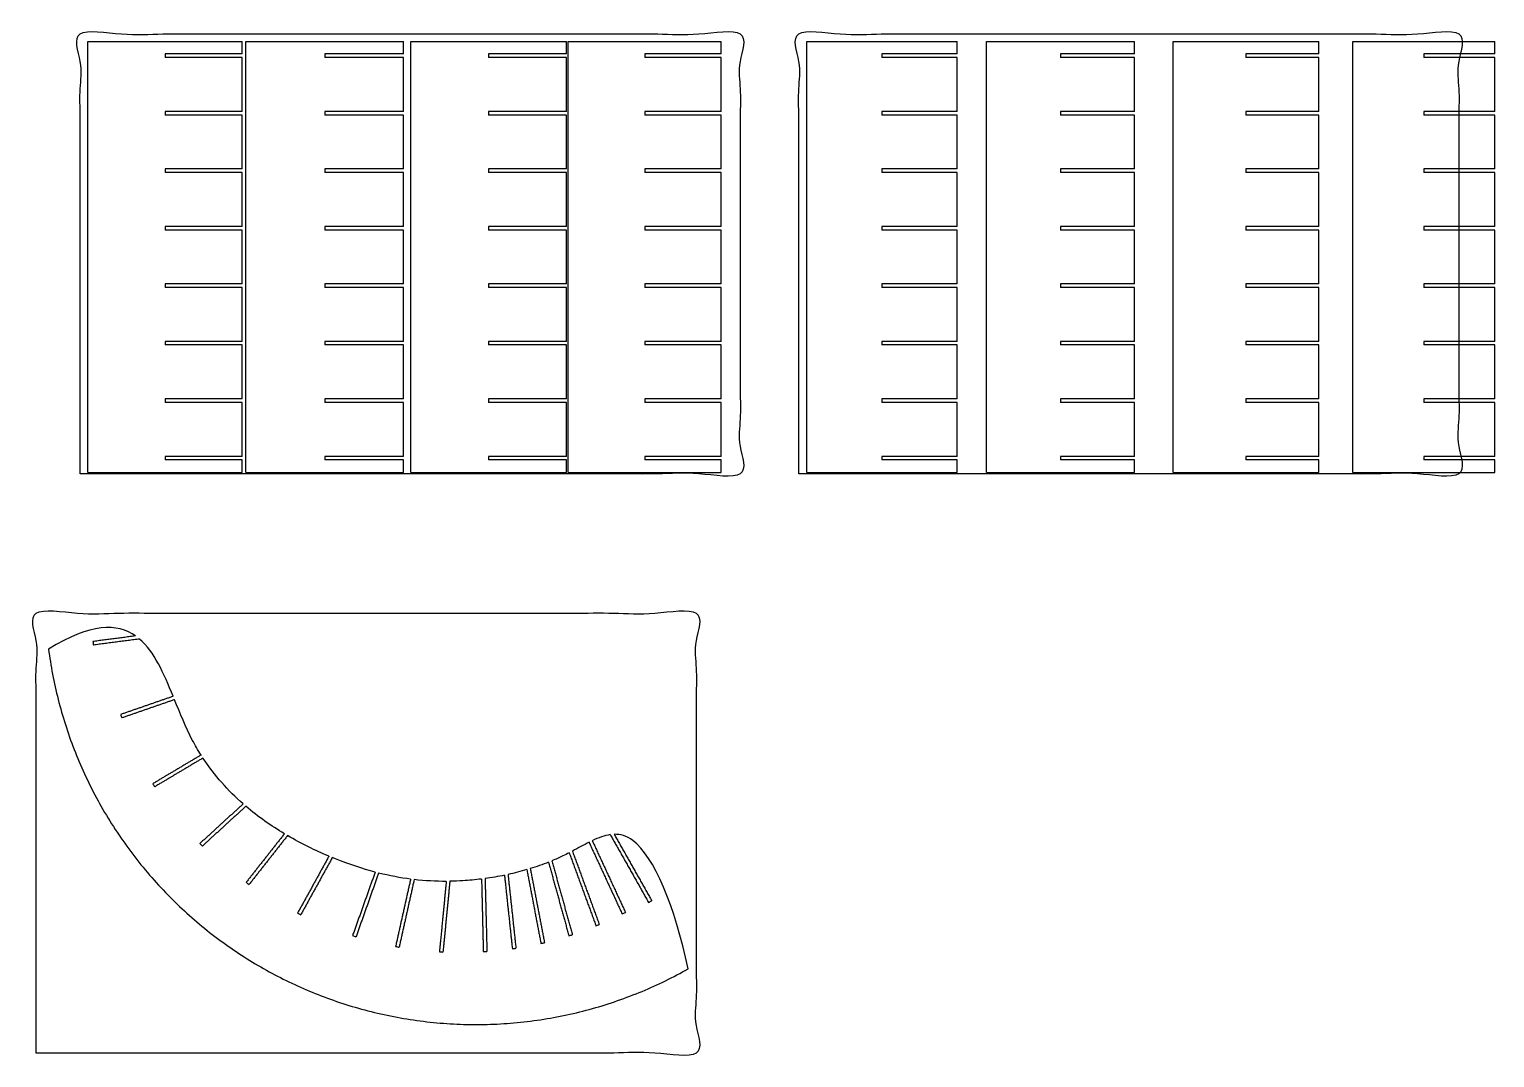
# Model space of a CAD drawing. Header units: millimetres. Extents: x 20 to 4009, y 204 to 1607.
# Drawn here: x 20 to 2019, y 204 to 1607 of the extents above; entities that cross this region are included whole.
import ezdxf

# ---------------------------------------------------------------- set-up
doc = ezdxf.new("R2010")
doc.units = ezdxf.units.MM
doc.layers.add('Make2D$Visible$Curves', color=7, linetype='Continuous', true_color=0x000000)

msp = doc.modelspace()

# ---------------------------------------------------------------- linework, layer by layer
at = {"layer": 'Make2D$Visible$Curves', "color": 18, "lineweight": -3, "true_color": 0x000000}
for points, degree, knots in [([(89.8, 1000.7), (539.8, 1000.7), (989.8, 1000.7), (989.8, 1300.7), (989.8, 1600.7), (539.8, 1600.7), (89.8, 1600.7), (89.8, 1300.7), (89.8, 1000.7)], 2, [0, 0, 0, 900, 900, 1500, 1500, 2400, 2400, 3000, 3000, 3000]), ([(1069.8, 1000.7), (1519.8, 1000.7), (1969.8, 1000.7), (1969.8, 1300.7), (1969.8, 1600.7), (1519.8, 1600.7), (1069.8, 1600.7), (1069.8, 1300.7), (1069.8, 1000.7)], 2, [0, 0, 0, 900, 900, 1500, 1500, 2400, 2400, 3000, 3000, 3000]), ([(29.8, 210.7), (479.8, 210.7), (929.8, 210.7), (929.8, 510.7), (929.8, 810.7), (479.8, 810.7), (29.8, 810.7), (29.8, 510.7), (29.8, 210.7)], 2, [0, 0, 0, 900, 900, 1500, 1500, 2400, 2400, 3000, 3000, 3000]), ([(254.6, 617.2), (250.4, 623.8), (246.4, 630.7), (242.7, 637.7), (233.6, 655.2), (226, 674.2), (218.5, 692.7)], 3, [-1473.41405, -1473.41405, -1473.41405, -1473.41405, -1455.968269, -1455.968269, -1455.968269, -1413.004685, -1413.004685, -1413.004685, -1413.004685]), ([(918.8, 325.6), (901, 411.4), (872.1, 479), (843.4, 500.6), (835, 506.9), (826.6, 509.3), (818, 509.1)], 3, [-2519.064023, -2519.064023, -2519.064023, -2519.064023, -2306.444872, -2306.444872, -2306.444872, -2244.332936, -2244.332936, -2244.332936, -2244.332936]), ([(756.6, 483.9), (753.8, 482.5), (751, 481), (748.1, 479.6), (743.2, 477.3), (738.2, 475), (733, 472.9)], 3, [-2110.118435, -2110.118435, -2110.118435, -2110.118435, -2093.825722, -2093.825722, -2093.825722, -2066.611649, -2066.611649, -2066.611649, -2066.611649]), ([(492, 457.5), (474.9, 462.1), (456.9, 468), (437.9, 475.6), (436.5, 476.2), (435, 476.7), (433.6, 477.3)], 3, [-1727.918994, -1727.918994, -1727.918994, -1727.918994, -1668.58742, -1668.58742, -1668.58742, -1664.143736, -1664.143736, -1664.143736, -1664.143736]), ([(637.1, 448.1), (628.7, 447.1), (620.2, 446.3), (611.7, 445.7), (605.8, 445.4), (599.9, 445.1), (593.9, 445)], 3, [-1916.955994, -1916.955994, -1916.955994, -1916.955994, -1881.206571, -1881.206571, -1881.206571, -1856.789663, -1856.789663, -1856.789663, -1856.789663])]:
    msp.add_open_spline(points, degree=degree, knots=knots, dxfattribs=at)
for points, degree in [([(100.3, 1002.4), (100.3, 1296.4), (100.3, 1590.4)], 2), ([(100.3, 1590.4), (205.6, 1590.4), (310.8, 1590.4)], 2), ([(310.8, 1573.3), (310.8, 1581.9), (310.8, 1590.4)], 2), ([(315.5, 1002.4), (315.5, 1296.4), (315.5, 1590.4)], 2), ([(315.5, 1590.4), (423.2, 1590.4), (530.8, 1590.4)], 2), ([(530.8, 1573.3), (530.8, 1581.9), (530.8, 1590.4)], 2), ([(540.5, 1002.4), (540.5, 1296.4), (540.5, 1590.4)], 2), ([(540.5, 1590.4), (646.8, 1590.4), (753, 1590.4)], 2), ([(753, 1573.3), (753, 1581.9), (753, 1590.4)], 2), ([(755.3, 1002.4), (755.3, 1296.4), (755.3, 1590.4)], 2), ([(755.3, 1590.4), (859.6, 1590.4), (963.9, 1590.4)], 2), ([(963.9, 1573.3), (963.9, 1581.9), (963.9, 1590.4)], 2), ([(1080.5, 1002.4), (1080.5, 1296.4), (1080.5, 1590.4)], 2), ([(1080.5, 1590.4), (1183.1, 1590.4), (1285.7, 1590.4)], 2), ([(1285.7, 1573.3), (1285.7, 1581.9), (1285.7, 1590.4)], 2), ([(1325.5, 1002.4), (1325.5, 1296.4), (1325.5, 1590.4)], 2), ([(1325.5, 1590.4), (1426.5, 1590.4), (1527.4, 1590.4)], 2), ([(1527.4, 1573.3), (1527.4, 1581.9), (1527.4, 1590.4)], 2), ([(1580.3, 1002.4), (1580.3, 1296.4), (1580.3, 1590.4)], 2), ([(1580.3, 1590.4), (1679.6, 1590.4), (1778.9, 1590.4)], 2), ([(1778.9, 1573.3), (1778.9, 1581.9), (1778.9, 1590.4)], 2), ([(1825.3, 1590.4), (1922, 1590.4), (2018.8, 1590.4)], 2), ([(1825.3, 1002.4), (1825.3, 1296.4), (1825.3, 1590.4)], 2), ([(2018.8, 1573.3), (2018.8, 1581.9), (2018.8, 1590.4)], 2), ([(205.6, 1573.3), (205.6, 1570.8), (205.6, 1568.4)], 2), ([(310.8, 1573.3), (258.2, 1573.3), (205.6, 1573.3)], 2), ([(310.8, 1568.4), (258.2, 1568.4), (205.6, 1568.4)], 2), ([(310.8, 1494.9), (310.8, 1531.6), (310.8, 1568.4)], 2), ([(423.2, 1573.3), (423.2, 1570.8), (423.2, 1568.4)], 2), ([(530.8, 1573.3), (477, 1573.3), (423.2, 1573.3)], 2), ([(530.8, 1568.4), (477, 1568.4), (423.2, 1568.4)], 2), ([(530.8, 1494.9), (530.8, 1531.6), (530.8, 1568.4)], 2), ([(646.8, 1573.3), (646.8, 1570.8), (646.8, 1568.4)], 2), ([(753, 1573.3), (699.9, 1573.3), (646.8, 1573.3)], 2), ([(753, 1568.4), (699.9, 1568.4), (646.8, 1568.4)], 2), ([(753, 1494.9), (753, 1531.6), (753, 1568.4)], 2), ([(859.6, 1573.3), (859.6, 1570.8), (859.6, 1568.4)], 2), ([(963.9, 1573.3), (911.8, 1573.3), (859.6, 1573.3)], 2), ([(963.9, 1568.4), (911.8, 1568.4), (859.6, 1568.4)], 2), ([(963.9, 1494.9), (963.9, 1531.6), (963.9, 1568.4)], 2), ([(1183.1, 1573.3), (1183.1, 1570.8), (1183.1, 1568.4)], 2), ([(1285.7, 1573.3), (1234.4, 1573.3), (1183.1, 1573.3)], 2), ([(1285.7, 1568.4), (1234.4, 1568.4), (1183.1, 1568.4)], 2), ([(1285.7, 1494.9), (1285.7, 1531.6), (1285.7, 1568.4)], 2), ([(1426.5, 1573.3), (1426.5, 1570.8), (1426.5, 1568.4)], 2), ([(1527.4, 1573.3), (1477, 1573.3), (1426.5, 1573.3)], 2), ([(1527.4, 1568.4), (1477, 1568.4), (1426.5, 1568.4)], 2), ([(1527.4, 1494.9), (1527.4, 1531.6), (1527.4, 1568.4)], 2), ([(1679.6, 1573.3), (1679.6, 1570.8), (1679.6, 1568.4)], 2), ([(1778.9, 1573.3), (1729.3, 1573.3), (1679.6, 1573.3)], 2), ([(1778.9, 1568.4), (1729.3, 1568.4), (1679.6, 1568.4)], 2), ([(1778.9, 1494.9), (1778.9, 1531.6), (1778.9, 1568.4)], 2), ([(2018.8, 1573.3), (1970.4, 1573.3), (1922, 1573.3)], 2), ([(1922, 1573.3), (1922, 1570.8), (1922, 1568.4)], 2), ([(2018.8, 1568.4), (1970.4, 1568.4), (1922, 1568.4)], 2), ([(2018.8, 1494.9), (2018.8, 1531.6), (2018.8, 1568.4)], 2), ([(205.6, 1494.9), (205.6, 1492.4), (205.6, 1490)], 2), ([(310.8, 1494.9), (258.2, 1494.9), (205.6, 1494.9)], 2), ([(310.8, 1490), (258.2, 1490), (205.6, 1490)], 2), ([(310.8, 1416.5), (310.8, 1453.2), (310.8, 1490)], 2), ([(423.2, 1494.9), (423.2, 1492.4), (423.2, 1490)], 2), ([(530.8, 1494.9), (477, 1494.9), (423.2, 1494.9)], 2), ([(530.8, 1490), (477, 1490), (423.2, 1490)], 2), ([(530.8, 1416.5), (530.8, 1453.2), (530.8, 1490)], 2), ([(646.8, 1494.9), (646.8, 1492.4), (646.8, 1490)], 2), ([(753, 1494.9), (699.9, 1494.9), (646.8, 1494.9)], 2), ([(753, 1490), (699.9, 1490), (646.8, 1490)], 2), ([(753, 1416.5), (753, 1453.2), (753, 1490)], 2), ([(859.6, 1494.9), (859.6, 1492.4), (859.6, 1490)], 2), ([(963.9, 1494.9), (911.8, 1494.9), (859.6, 1494.9)], 2), ([(963.9, 1490), (911.8, 1490), (859.6, 1490)], 2), ([(963.9, 1416.5), (963.9, 1453.2), (963.9, 1490)], 2), ([(1183.1, 1494.9), (1183.1, 1492.4), (1183.1, 1490)], 2), ([(1285.7, 1494.9), (1234.4, 1494.9), (1183.1, 1494.9)], 2), ([(1285.7, 1490), (1234.4, 1490), (1183.1, 1490)], 2), ([(1285.7, 1416.5), (1285.7, 1453.2), (1285.7, 1490)], 2), ([(1426.5, 1494.9), (1426.5, 1492.4), (1426.5, 1490)], 2), ([(1527.4, 1494.9), (1477, 1494.9), (1426.5, 1494.9)], 2), ([(1527.4, 1490), (1477, 1490), (1426.5, 1490)], 2), ([(1527.4, 1416.5), (1527.4, 1453.2), (1527.4, 1490)], 2), ([(1679.6, 1494.9), (1679.6, 1492.4), (1679.6, 1490)], 2), ([(1778.9, 1494.9), (1729.3, 1494.9), (1679.6, 1494.9)], 2), ([(1778.9, 1490), (1729.3, 1490), (1679.6, 1490)], 2), ([(1778.9, 1416.5), (1778.9, 1453.2), (1778.9, 1490)], 2), ([(2018.8, 1494.9), (1970.4, 1494.9), (1922, 1494.9)], 2), ([(1922, 1494.9), (1922, 1492.4), (1922, 1490)], 2), ([(2018.8, 1490), (1970.4, 1490), (1922, 1490)], 2), ([(2018.8, 1416.5), (2018.8, 1453.2), (2018.8, 1490)], 2), ([(205.6, 1416.5), (205.6, 1414), (205.6, 1411.6)], 2), ([(310.8, 1416.5), (258.2, 1416.5), (205.6, 1416.5)], 2), ([(310.8, 1411.6), (258.2, 1411.6), (205.6, 1411.6)], 2), ([(310.8, 1338.1), (310.8, 1374.8), (310.8, 1411.6)], 2), ([(423.2, 1416.5), (423.2, 1414), (423.2, 1411.6)], 2), ([(530.8, 1416.5), (477, 1416.5), (423.2, 1416.5)], 2), ([(530.8, 1411.6), (477, 1411.6), (423.2, 1411.6)], 2), ([(530.8, 1338.1), (530.8, 1374.8), (530.8, 1411.6)], 2), ([(646.8, 1416.5), (646.8, 1414), (646.8, 1411.6)], 2), ([(753, 1416.5), (699.9, 1416.5), (646.8, 1416.5)], 2), ([(753, 1411.6), (699.9, 1411.6), (646.8, 1411.6)], 2), ([(753, 1338.1), (753, 1374.8), (753, 1411.6)], 2), ([(859.6, 1416.5), (859.6, 1414), (859.6, 1411.6)], 2), ([(963.9, 1416.5), (911.8, 1416.5), (859.6, 1416.5)], 2), ([(963.9, 1411.6), (911.8, 1411.6), (859.6, 1411.6)], 2), ([(963.9, 1338.1), (963.9, 1374.8), (963.9, 1411.6)], 2), ([(1183.1, 1416.5), (1183.1, 1414), (1183.1, 1411.6)], 2), ([(1285.7, 1416.5), (1234.4, 1416.5), (1183.1, 1416.5)], 2), ([(1285.7, 1411.6), (1234.4, 1411.6), (1183.1, 1411.6)], 2), ([(1285.7, 1338.1), (1285.7, 1374.8), (1285.7, 1411.6)], 2), ([(1426.5, 1416.5), (1426.5, 1414), (1426.5, 1411.6)], 2), ([(1527.4, 1416.5), (1477, 1416.5), (1426.5, 1416.5)], 2), ([(1527.4, 1411.6), (1477, 1411.6), (1426.5, 1411.6)], 2), ([(1527.4, 1338.1), (1527.4, 1374.8), (1527.4, 1411.6)], 2), ([(1679.6, 1416.5), (1679.6, 1414), (1679.6, 1411.6)], 2), ([(1778.9, 1416.5), (1729.3, 1416.5), (1679.6, 1416.5)], 2), ([(1778.9, 1411.6), (1729.3, 1411.6), (1679.6, 1411.6)], 2), ([(1778.9, 1338.1), (1778.9, 1374.8), (1778.9, 1411.6)], 2), ([(2018.8, 1416.5), (1970.4, 1416.5), (1922, 1416.5)], 2), ([(1922, 1416.5), (1922, 1414), (1922, 1411.6)], 2), ([(2018.8, 1411.6), (1970.4, 1411.6), (1922, 1411.6)], 2), ([(2018.8, 1338.1), (2018.8, 1374.8), (2018.8, 1411.6)], 2), ([(205.6, 1338.1), (205.6, 1335.6), (205.6, 1333.2)], 2), ([(310.8, 1338.1), (258.2, 1338.1), (205.6, 1338.1)], 2), ([(310.8, 1333.2), (258.2, 1333.2), (205.6, 1333.2)], 2), ([(310.8, 1259.7), (310.8, 1296.4), (310.8, 1333.2)], 2), ([(423.2, 1338.1), (423.2, 1335.6), (423.2, 1333.2)], 2), ([(530.8, 1338.1), (477, 1338.1), (423.2, 1338.1)], 2), ([(530.8, 1333.2), (477, 1333.2), (423.2, 1333.2)], 2), ([(530.8, 1259.7), (530.8, 1296.4), (530.8, 1333.2)], 2), ([(646.8, 1338.1), (646.8, 1335.6), (646.8, 1333.2)], 2), ([(753, 1338.1), (699.9, 1338.1), (646.8, 1338.1)], 2), ([(753, 1333.2), (699.9, 1333.2), (646.8, 1333.2)], 2), ([(753, 1259.7), (753, 1296.4), (753, 1333.2)], 2), ([(859.6, 1338.1), (859.6, 1335.6), (859.6, 1333.2)], 2), ([(963.9, 1338.1), (911.8, 1338.1), (859.6, 1338.1)], 2), ([(963.9, 1333.2), (911.8, 1333.2), (859.6, 1333.2)], 2), ([(963.9, 1259.7), (963.9, 1296.4), (963.9, 1333.2)], 2), ([(1183.1, 1338.1), (1183.1, 1335.6), (1183.1, 1333.2)], 2), ([(1285.7, 1338.1), (1234.4, 1338.1), (1183.1, 1338.1)], 2), ([(1285.7, 1333.2), (1234.4, 1333.2), (1183.1, 1333.2)], 2), ([(1285.7, 1259.7), (1285.7, 1296.4), (1285.7, 1333.2)], 2), ([(1426.5, 1338.1), (1426.5, 1335.6), (1426.5, 1333.2)], 2), ([(1527.4, 1338.1), (1477, 1338.1), (1426.5, 1338.1)], 2), ([(1527.4, 1333.2), (1477, 1333.2), (1426.5, 1333.2)], 2), ([(1527.4, 1259.7), (1527.4, 1296.4), (1527.4, 1333.2)], 2), ([(1679.6, 1338.1), (1679.6, 1335.6), (1679.6, 1333.2)], 2), ([(1778.9, 1338.1), (1729.3, 1338.1), (1679.6, 1338.1)], 2), ([(1778.9, 1333.2), (1729.3, 1333.2), (1679.6, 1333.2)], 2), ([(1778.9, 1259.7), (1778.9, 1296.4), (1778.9, 1333.2)], 2), ([(2018.8, 1338.1), (1970.4, 1338.1), (1922, 1338.1)], 2), ([(1922, 1338.1), (1922, 1335.6), (1922, 1333.2)], 2), ([(2018.8, 1333.2), (1970.4, 1333.2), (1922, 1333.2)], 2), ([(2018.8, 1259.7), (2018.8, 1296.4), (2018.8, 1333.2)], 2), ([(205.6, 1259.7), (205.6, 1257.2), (205.6, 1254.8)], 2), ([(310.8, 1259.7), (258.2, 1259.7), (205.6, 1259.7)], 2), ([(423.2, 1259.7), (423.2, 1257.2), (423.2, 1254.8)], 2), ([(530.8, 1259.7), (477, 1259.7), (423.2, 1259.7)], 2), ([(646.8, 1259.7), (646.8, 1257.2), (646.8, 1254.8)], 2), ([(753, 1259.7), (699.9, 1259.7), (646.8, 1259.7)], 2), ([(859.6, 1259.7), (859.6, 1257.2), (859.6, 1254.8)], 2), ([(963.9, 1259.7), (911.8, 1259.7), (859.6, 1259.7)], 2), ([(1183.1, 1259.7), (1183.1, 1257.2), (1183.1, 1254.8)], 2), ([(1285.7, 1259.7), (1234.4, 1259.7), (1183.1, 1259.7)], 2), ([(1426.5, 1259.7), (1426.5, 1257.2), (1426.5, 1254.8)], 2), ([(1527.4, 1259.7), (1477, 1259.7), (1426.5, 1259.7)], 2), ([(1679.6, 1259.7), (1679.6, 1257.2), (1679.6, 1254.8)], 2), ([(1778.9, 1259.7), (1729.3, 1259.7), (1679.6, 1259.7)], 2), ([(2018.8, 1259.7), (1970.4, 1259.7), (1922, 1259.7)], 2), ([(1922, 1259.7), (1922, 1257.2), (1922, 1254.8)], 2), ([(310.8, 1254.8), (258.2, 1254.8), (205.6, 1254.8)], 2), ([(310.8, 1181.3), (310.8, 1218), (310.8, 1254.8)], 2), ([(530.8, 1254.8), (477, 1254.8), (423.2, 1254.8)], 2), ([(530.8, 1181.3), (530.8, 1218), (530.8, 1254.8)], 2), ([(753, 1254.8), (699.9, 1254.8), (646.8, 1254.8)], 2), ([(753, 1181.3), (753, 1218), (753, 1254.8)], 2), ([(963.9, 1254.8), (911.8, 1254.8), (859.6, 1254.8)], 2), ([(963.9, 1181.3), (963.9, 1218), (963.9, 1254.8)], 2), ([(1285.7, 1254.8), (1234.4, 1254.8), (1183.1, 1254.8)], 2), ([(1285.7, 1181.3), (1285.7, 1218), (1285.7, 1254.8)], 2), ([(1527.4, 1254.8), (1477, 1254.8), (1426.5, 1254.8)], 2), ([(1527.4, 1181.3), (1527.4, 1218), (1527.4, 1254.8)], 2), ([(1778.9, 1254.8), (1729.3, 1254.8), (1679.6, 1254.8)], 2), ([(1778.9, 1181.3), (1778.9, 1218), (1778.9, 1254.8)], 2), ([(2018.8, 1254.8), (1970.4, 1254.8), (1922, 1254.8)], 2), ([(2018.8, 1181.3), (2018.8, 1218), (2018.8, 1254.8)], 2), ([(205.6, 1181.3), (205.6, 1178.8), (205.6, 1176.4)], 2), ([(310.8, 1181.3), (258.2, 1181.3), (205.6, 1181.3)], 2), ([(423.2, 1181.3), (423.2, 1178.8), (423.2, 1176.4)], 2), ([(530.8, 1181.3), (477, 1181.3), (423.2, 1181.3)], 2), ([(646.8, 1181.3), (646.8, 1178.8), (646.8, 1176.4)], 2), ([(753, 1181.3), (699.9, 1181.3), (646.8, 1181.3)], 2), ([(859.6, 1181.3), (859.6, 1178.8), (859.6, 1176.4)], 2), ([(963.9, 1181.3), (911.8, 1181.3), (859.6, 1181.3)], 2), ([(1183.1, 1181.3), (1183.1, 1178.8), (1183.1, 1176.4)], 2), ([(1285.7, 1181.3), (1234.4, 1181.3), (1183.1, 1181.3)], 2), ([(1426.5, 1181.3), (1426.5, 1178.8), (1426.5, 1176.4)], 2), ([(1527.4, 1181.3), (1477, 1181.3), (1426.5, 1181.3)], 2), ([(1679.6, 1181.3), (1679.6, 1178.8), (1679.6, 1176.4)], 2), ([(1778.9, 1181.3), (1729.3, 1181.3), (1679.6, 1181.3)], 2), ([(2018.8, 1181.3), (1970.4, 1181.3), (1922, 1181.3)], 2), ([(1922, 1181.3), (1922, 1178.8), (1922, 1176.4)], 2), ([(310.8, 1176.4), (258.2, 1176.4), (205.6, 1176.4)], 2), ([(310.8, 1102.9), (310.8, 1139.6), (310.8, 1176.4)], 2), ([(530.8, 1176.4), (477, 1176.4), (423.2, 1176.4)], 2), ([(530.8, 1102.9), (530.8, 1139.6), (530.8, 1176.4)], 2), ([(753, 1176.4), (699.9, 1176.4), (646.8, 1176.4)], 2), ([(753, 1102.9), (753, 1139.6), (753, 1176.4)], 2), ([(963.9, 1176.4), (911.8, 1176.4), (859.6, 1176.4)], 2), ([(963.9, 1102.9), (963.9, 1139.6), (963.9, 1176.4)], 2), ([(1285.7, 1176.4), (1234.4, 1176.4), (1183.1, 1176.4)], 2), ([(1285.7, 1102.9), (1285.7, 1139.6), (1285.7, 1176.4)], 2), ([(1527.4, 1176.4), (1477, 1176.4), (1426.5, 1176.4)], 2), ([(1527.4, 1102.9), (1527.4, 1139.6), (1527.4, 1176.4)], 2), ([(1778.9, 1176.4), (1729.3, 1176.4), (1679.6, 1176.4)], 2), ([(1778.9, 1102.9), (1778.9, 1139.6), (1778.9, 1176.4)], 2), ([(2018.8, 1176.4), (1970.4, 1176.4), (1922, 1176.4)], 2), ([(2018.8, 1102.9), (2018.8, 1139.6), (2018.8, 1176.4)], 2), ([(205.6, 1102.9), (205.6, 1100.4), (205.6, 1098)], 2), ([(310.8, 1102.9), (258.2, 1102.9), (205.6, 1102.9)], 2), ([(423.2, 1102.9), (423.2, 1100.4), (423.2, 1098)], 2), ([(530.8, 1102.9), (477, 1102.9), (423.2, 1102.9)], 2), ([(646.8, 1102.9), (646.8, 1100.4), (646.8, 1098)], 2), ([(753, 1102.9), (699.9, 1102.9), (646.8, 1102.9)], 2), ([(859.6, 1102.9), (859.6, 1100.4), (859.6, 1098)], 2), ([(963.9, 1102.9), (911.8, 1102.9), (859.6, 1102.9)], 2), ([(1183.1, 1102.9), (1183.1, 1100.4), (1183.1, 1098)], 2), ([(1285.7, 1102.9), (1234.4, 1102.9), (1183.1, 1102.9)], 2), ([(1426.5, 1102.9), (1426.5, 1100.4), (1426.5, 1098)], 2), ([(1527.4, 1102.9), (1477, 1102.9), (1426.5, 1102.9)], 2), ([(1679.6, 1102.9), (1679.6, 1100.4), (1679.6, 1098)], 2), ([(1778.9, 1102.9), (1729.3, 1102.9), (1679.6, 1102.9)], 2), ([(2018.8, 1102.9), (1970.4, 1102.9), (1922, 1102.9)], 2), ([(1922, 1102.9), (1922, 1100.4), (1922, 1098)], 2), ([(310.8, 1098), (258.2, 1098), (205.6, 1098)], 2), ([(310.8, 1024.5), (310.8, 1061.2), (310.8, 1098)], 2), ([(530.8, 1098), (477, 1098), (423.2, 1098)], 2), ([(530.8, 1024.5), (530.8, 1061.2), (530.8, 1098)], 2), ([(753, 1098), (699.9, 1098), (646.8, 1098)], 2), ([(753, 1024.5), (753, 1061.2), (753, 1098)], 2), ([(963.9, 1098), (911.8, 1098), (859.6, 1098)], 2), ([(963.9, 1024.5), (963.9, 1061.2), (963.9, 1098)], 2), ([(1285.7, 1098), (1234.4, 1098), (1183.1, 1098)], 2), ([(1285.7, 1024.5), (1285.7, 1061.2), (1285.7, 1098)], 2), ([(1527.4, 1098), (1477, 1098), (1426.5, 1098)], 2), ([(1527.4, 1024.5), (1527.4, 1061.2), (1527.4, 1098)], 2), ([(1778.9, 1098), (1729.3, 1098), (1679.6, 1098)], 2), ([(1778.9, 1024.5), (1778.9, 1061.2), (1778.9, 1098)], 2), ([(2018.8, 1098), (1970.4, 1098), (1922, 1098)], 2), ([(2018.8, 1024.5), (2018.8, 1061.2), (2018.8, 1098)], 2), ([(205.6, 1024.5), (205.6, 1022), (205.6, 1019.6)], 2), ([(310.8, 1024.5), (258.2, 1024.5), (205.6, 1024.5)], 2), ([(310.8, 1019.6), (258.2, 1019.6), (205.6, 1019.6)], 2), ([(310.8, 1002.4), (310.8, 1011), (310.8, 1019.6)], 2), ([(423.2, 1024.5), (423.2, 1022), (423.2, 1019.6)], 2), ([(530.8, 1024.5), (477, 1024.5), (423.2, 1024.5)], 2), ([(530.8, 1019.6), (477, 1019.6), (423.2, 1019.6)], 2), ([(530.8, 1002.4), (530.8, 1011), (530.8, 1019.6)], 2), ([(646.8, 1024.5), (646.8, 1022), (646.8, 1019.6)], 2), ([(753, 1024.5), (699.9, 1024.5), (646.8, 1024.5)], 2), ([(753, 1019.6), (699.9, 1019.6), (646.8, 1019.6)], 2), ([(753, 1002.4), (753, 1011), (753, 1019.6)], 2), ([(859.6, 1024.5), (859.6, 1022), (859.6, 1019.6)], 2), ([(963.9, 1024.5), (911.8, 1024.5), (859.6, 1024.5)], 2), ([(963.9, 1019.6), (911.8, 1019.6), (859.6, 1019.6)], 2), ([(963.9, 1002.4), (963.9, 1011), (963.9, 1019.6)], 2), ([(1183.1, 1024.5), (1183.1, 1022), (1183.1, 1019.6)], 2), ([(1285.7, 1024.5), (1234.4, 1024.5), (1183.1, 1024.5)], 2), ([(1285.7, 1019.6), (1234.4, 1019.6), (1183.1, 1019.6)], 2), ([(1285.7, 1002.4), (1285.7, 1011), (1285.7, 1019.6)], 2), ([(1426.5, 1024.5), (1426.5, 1022), (1426.5, 1019.6)], 2), ([(1527.4, 1024.5), (1477, 1024.5), (1426.5, 1024.5)], 2), ([(1527.4, 1019.6), (1477, 1019.6), (1426.5, 1019.6)], 2), ([(1527.4, 1002.4), (1527.4, 1011), (1527.4, 1019.6)], 2), ([(1679.6, 1024.5), (1679.6, 1022), (1679.6, 1019.6)], 2), ([(1778.9, 1024.5), (1729.3, 1024.5), (1679.6, 1024.5)], 2), ([(1778.9, 1019.6), (1729.3, 1019.6), (1679.6, 1019.6)], 2), ([(1778.9, 1002.4), (1778.9, 1011), (1778.9, 1019.6)], 2), ([(2018.8, 1024.5), (1970.4, 1024.5), (1922, 1024.5)], 2), ([(1922, 1024.5), (1922, 1022), (1922, 1019.6)], 2), ([(2018.8, 1019.6), (1970.4, 1019.6), (1922, 1019.6)], 2), ([(2018.8, 1002.4), (2018.8, 1011), (2018.8, 1019.6)], 2), ([(100.3, 1002.4), (205.6, 1002.4), (310.8, 1002.4)], 2), ([(315.5, 1002.4), (423.2, 1002.4), (530.8, 1002.4)], 2), ([(540.5, 1002.4), (646.8, 1002.4), (753, 1002.4)], 2), ([(755.3, 1002.4), (859.6, 1002.4), (963.9, 1002.4)], 2), ([(1080.5, 1002.4), (1183.1, 1002.4), (1285.7, 1002.4)], 2), ([(1325.5, 1002.4), (1426.5, 1002.4), (1527.4, 1002.4)], 2), ([(1580.3, 1002.4), (1679.6, 1002.4), (1778.9, 1002.4)], 2), ([(1825.3, 1002.4), (1922, 1002.4), (2018.8, 1002.4)], 2), ([(165.4, 779.6), (140.3, 797.4), (104.5, 797), (46.6, 761.7)], 3), ([(165.4, 779.6), (136.3, 775.8), (107.1, 772)], 2), ([(107.1, 772), (107.3, 770.4), (107.5, 768.8), (107.7, 767.2)], 3), ([(170.8, 775.4), (139.3, 771.3), (107.7, 767.2)], 2), ([(216.6, 697.3), (203.8, 728.7), (190.8, 758.1), (170.8, 775.4)], 3), ([(216.6, 697.3), (180.8, 684.9), (145, 672.5)], 2), ([(218.5, 692.7), (182.5, 680.3), (146.6, 667.8)], 2), ([(145, 672.5), (145.5, 670.9), (146.1, 669.4), (146.6, 667.8)], 3), ([(254.6, 617.2), (221.7, 597.7), (188.9, 578.1)], 2), ([(257.2, 613.1), (224.3, 593.5), (191.4, 573.9)], 2), ([(312, 550.6), (291.7, 568.4), (273, 589.1), (257.2, 613.1)], 3), ([(188.9, 578.1), (189.7, 576.7), (190.6, 575.3), (191.4, 573.9)], 3), ([(312, 550.6), (282.6, 523.6), (253.1, 496.7)], 2), ([(315.7, 547.3), (286.1, 520.2), (256.4, 493.1)], 2), ([(368.3, 509.8), (350.3, 520.5), (332.5, 533), (315.7, 547.3)], 3), ([(368.3, 509.8), (342.2, 476.7), (316.2, 443.7)], 2), ([(372.5, 507.3), (346.3, 473.9), (320, 440.6)], 2), ([(429, 479.2), (410.7, 486.9), (391.5, 496.2), (372.5, 507.3)], 3), ([(812.6, 508.6), (804.8, 507.5), (796.6, 504.4), (788.1, 500.4)], 3), ([(788.1, 500.4), (810.7, 451.5), (833.3, 402.6)], 2), ([(812.6, 508.6), (838.8, 462.4), (864.9, 416.1)], 2), ([(818, 509.1), (843.6, 463.8), (869.2, 418.5)], 2), ([(253.1, 496.7), (254.2, 495.5), (255.3, 494.3), (256.4, 493.1)], 3), ([(756.6, 483.9), (774.9, 434.2), (793.1, 384.4)], 2), ([(783.7, 498.2), (776.5, 494.6), (769, 490.4), (761, 486.2)], 3), ([(761, 486.2), (779.3, 436.2), (797.7, 386.1)], 2), ([(783.7, 498.2), (806.3, 449.4), (828.8, 400.6)], 2), ([(429, 479.2), (407.7, 440.5), (386.3, 401.8)], 2), ([(433.6, 477.3), (412.1, 438.4), (390.6, 399.4)], 2), ([(698.9, 460.9), (690.6, 458.4), (682, 456.2), (673.2, 454.3)], 3), ([(698.9, 460.9), (708.5, 410.6), (718.1, 360.3)], 2), ([(728.5, 471), (720.5, 467.9), (712.2, 464.9), (703.6, 462.3)], 3), ([(703.6, 462.3), (713.3, 411.8), (722.9, 361.3)], 2), ([(728.5, 471), (742.3, 420.9), (756.2, 370.8)], 2), ([(733, 472.9), (747, 422.5), (760.9, 372.1)], 2), ([(316.2, 443.7), (317.4, 442.7), (318.7, 441.6), (320, 440.6)], 3), ([(492, 457.5), (476.7, 414.3), (461.3, 371.1)], 2), ([(496.8, 456.3), (481.4, 412.9), (465.9, 369.4)], 2), ([(540.4, 447.9), (526.4, 449.8), (511.9, 452.5), (496.8, 456.3)], 3), ([(540.4, 447.9), (530.1, 402.1), (519.9, 356.2)], 2), ([(545.2, 447.3), (535, 401.2), (524.7, 355.1)], 2), ([(589, 444.9), (574.9, 444.9), (560.3, 445.6), (545.2, 447.3)], 3), ([(589, 444.9), (584.3, 396.9), (579.7, 348.9)], 2), ([(593.9, 445), (589.2, 396.7), (584.5, 348.5)], 2), ([(637.1, 448.1), (638.3, 398.6), (639.5, 349.1)], 2), ([(668.4, 453.3), (659.7, 451.5), (650.9, 450), (641.9, 448.7)], 3), ([(641.9, 448.7), (643.2, 399), (644.4, 349.2)], 2), ([(668.4, 453.3), (673.7, 403.2), (679.1, 353.1)], 2), ([(673.2, 454.3), (678.6, 404), (684, 353.6)], 2), ([(386.3, 401.8), (387.7, 401), (389.1, 400.2), (390.6, 399.4)], 3), ([(828.8, 400.6), (830.3, 401.2), (831.8, 401.9), (833.3, 402.6)], 3), ([(864.9, 416.1), (866.3, 416.9), (867.7, 417.7), (869.2, 418.5)], 3), ([(793.1, 384.4), (794.6, 385), (796.1, 385.6), (797.7, 386.1)], 3), ([(461.3, 371.1), (462.8, 370.5), (464.4, 370), (465.9, 369.4)], 3), ([(718.1, 360.3), (719.7, 360.6), (721.3, 361), (722.9, 361.3)], 3), ([(756.2, 370.8), (757.7, 371.2), (759.3, 371.6), (760.9, 372.1)], 3), ([(519.9, 356.2), (521.5, 355.9), (523.1, 355.5), (524.7, 355.1)], 3), ([(579.7, 348.9), (581.3, 348.8), (582.9, 348.6), (584.5, 348.5)], 3), ([(639.5, 349.1), (641.2, 349.1), (642.8, 349.2), (644.4, 349.2)], 3), ([(679.1, 353.1), (680.7, 353.3), (682.3, 353.5), (684, 353.6)], 3)]:
    msp.add_open_spline(points, degree=degree, dxfattribs=at)
msp.add_rational_spline([(46.6, 761.7), (87, 451.6), (366.7, 311.7), (646.5, 171.9), (918.8, 325.6)], [1, 0.882897784111, 1, 0.882897784111, 1], degree=2, knots=[-1243.349119, -1243.349119, -1243.349119, -656.791188, -656.791188, -70.233258, -70.233258, -70.233258], dxfattribs=at)

doc.saveas('drawing.dxf')
